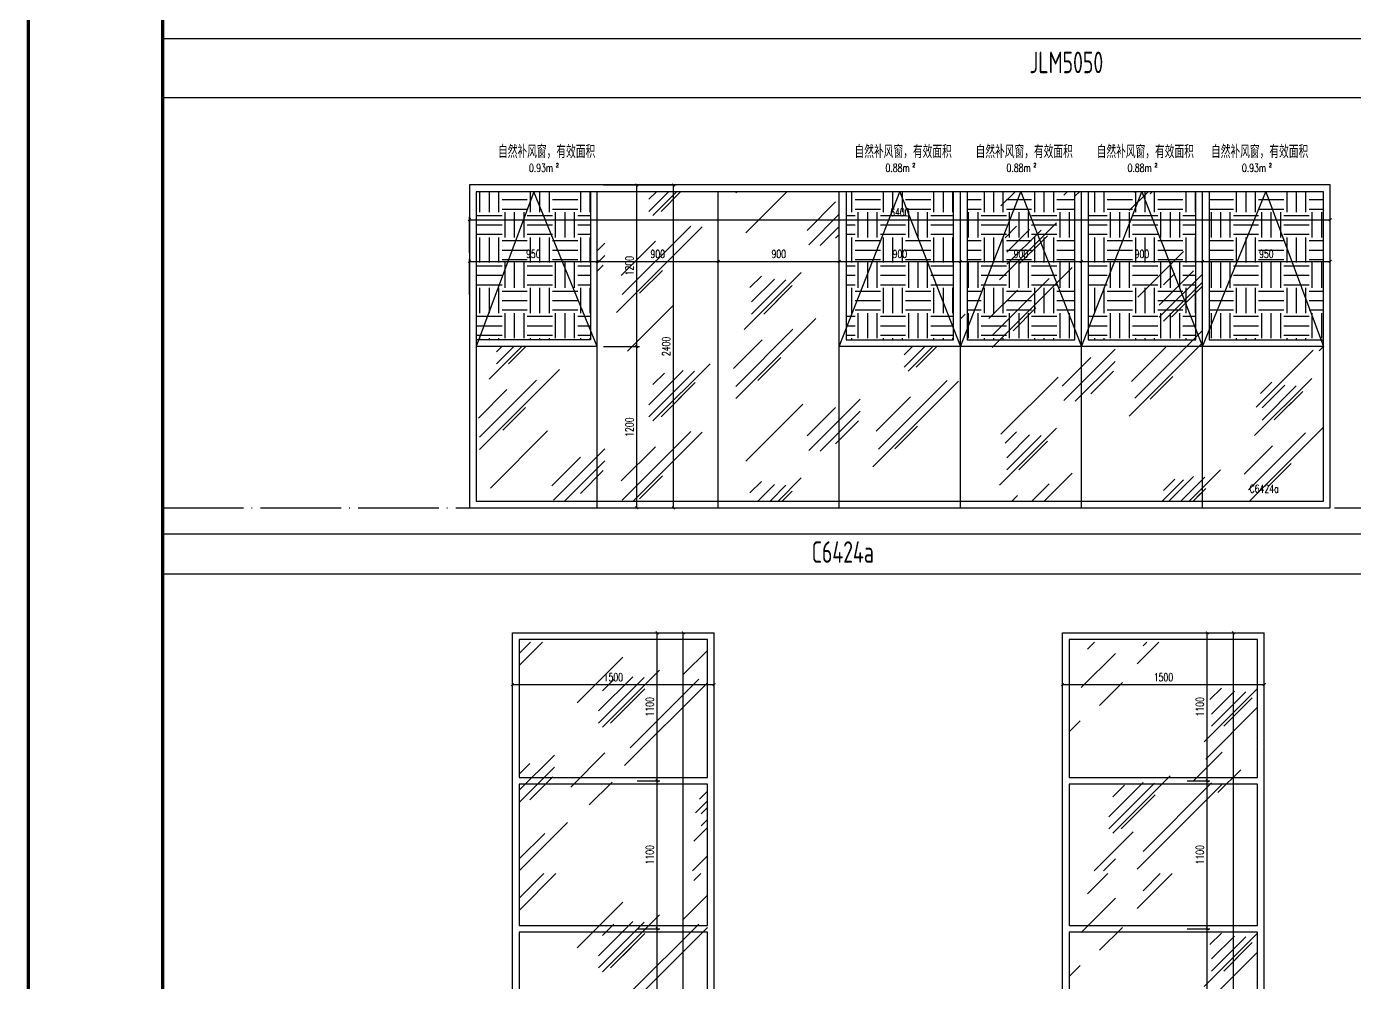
# Model space of a CAD drawing. Extents: x -4210259 to 293730, y -7499 to 868879.
# Drawn here: x -2053472 to -2043600, y 428313 to 435419 of the extents above; entities that cross this region are included whole.
import ezdxf
from ezdxf.enums import TextEntityAlignment as Align

# ---------------------------------------------------------------- set-up
doc = ezdxf.new("R2010")
doc.units = 0
doc.header["$LTSCALE"] = 1000
doc.header["$MEASUREMENT"] = 0
doc.linetypes.add('DOTE', pattern=[2.42, 2, -0.2, 0.02, -0.2])
doc.layers.get('Defpoints').update_dxf_attribs({"color": 210})
for name, color, linetype in [('0-cxFrame', 155, 'Continuous'), ('A-AXIS-DOTE', 14, 'DOTE'), ('A-CURTAIN', 134, 'Continuous'), ('A-HATCH-2', 251, 'Continuous'), ('A-LIN-V', 9, 'Continuous'), ('A-TEXT', 61, 'Continuous'), ('A-WINDOW', 140, 'Continuous'), ('A-门窗表显示尺寸', 160, 'Continuous'), ('SPACE', 7, 'Continuous'), ('SPACE_HATCH', 8, 'Continuous')]:
    doc.layers.add(name, color=color, linetype=linetype)
doc.layers.add('0-cxText', color=131, linetype='Continuous', lineweight=25)
doc.layers.add('A-WALL-HATCH', color=8, linetype='Continuous', lineweight=13)
doc.styles.add('_TCH_DIM_T3', font='SIMPLEX', dxfattribs={"width": 0.705882, "bigfont": 'GBCBIG'})
doc.styles.add('_TCH_SPACE', font='SIMPLEX', dxfattribs={"height": 5, "bigfont": 'GBCBIG'})
doc.styles.add('A-DIM_T3', font='SIMPLEX', dxfattribs={"width": 0.705882, "bigfont": 'GBCBIG'})
doc.styles.add('A-STANDARD', font='SIMPLEX', dxfattribs={"bigfont": 'GBCBIG'})
doc.styles.add('cx_tuming', font='')
doc.styles.add('cx_tuqian1', font='')
doc.styles.add('EXPO2012', font='@TSSDENG', dxfattribs={"width": 0.7, "bigfont": '@TSSDCHN'})
doc.styles.add('黑体', font='', dxfattribs={"height": 12})
doc.styles.get('cx_tuming').set_extended_font_data('SimHei')
doc.styles.get('cx_tuqian1').set_extended_font_data('SimSun')
doc.styles.get('黑体').set_extended_font_data('SimHei')
doc.dimstyles.new('_TCH_ARCH&&20', dxfattribs={"dimtxt": 59.5, "dimasz": 20, "dimexe": 20, "dimexo": 20, "dimgap": 25.25, "dimtad": 1, "dimdec": 0, "dimzin": 0, "dimdsep": 46, "dimtxsty": '_TCH_DIM_T3', "dimblk": 'ARCHTICK', "dimcen": 0.09, "dimclrt": 7, "dimazin": 2, "dimtfac": 1, "dimtdec": 0, "dimtix": 1, "dimtmove": 2, "dimatfit": 3, "dimfxl": 0, "dimtolj": 1, "dimtzin": 0, "dimarcsym": 0})
doc.dimstyles.new('A-DIM&&20', dxfattribs={"dimtxt": 59.5, "dimasz": 20, "dimexe": 20, "dimexo": 20, "dimgap": 25.25, "dimtad": 1, "dimdec": 0, "dimzin": 0, "dimdsep": 46, "dimtxsty": 'A-DIM_T3', "dimblk": 'ARCHTICK', "dimcen": 0.09, "dimclrt": 7, "dimazin": 2, "dimtfac": 1, "dimtdec": 0, "dimtix": 1, "dimtmove": 2, "dimatfit": 3, "dimfxl": 0, "dimtolj": 1, "dimtzin": 0, "dimarcsym": 0})
pattern_1 = [(0, (0, 0), (187.5, 187.5), [187.5, -187.5]), (0, (0, 70.31), (187.5, 187.5), [187.5, -187.5]), (0, (0, 140.62), (187.5, 187.5), [187.5, -187.5]), (90, (23.44, 164.06), (-187.5, 187.5), [187.5, -187.5]), (90, (93.75, 164.06), (-187.5, 187.5), [187.5, -187.5]), (90, (164.06, 164.06), (-187.5, 187.5), [187.5, -187.5])]

# ---------------------------------------------------------------- blocks, each defined once
blk = doc.blocks.new('TK22.A1 L(Dragon)')
at = {"layer": '0-cxFrame', "color": 7, "const_width": 0.5}
blk.add_lwpolyline([(0, 0), (-841, 0), (-841, 594), (0, 594)], close=True, dxfattribs=at)
at = {"layer": '0-cxFrame', "const_width": 0.5}
blk.add_lwpolyline([(-80, 10), (-821, 10), (-821, 584), (-80, 584)], close=True, dxfattribs=at)
at = {"style": '黑体', "flags": 4}
blk.add_attdef('图幅', text='', height=3.3, dxfattribs=at).set_placement((-40, 3), align=Align.RIGHT)
at = {"layer": '0-cxText', "flags": 4}
for tag, height, style, p in [('建设单位', 3.5, 'cx_tuming', (-45, 240)), ('项目名称', 3.5, 'cx_tuming', (-45, 210)), ('子项名称', 3.5, 'cx_tuming', (-45, 180)), ('工程编号', 3.3, 'cx_tuqian1', (-35, 165)), ('图名1', 3.5, 'cx_tuming', (-45, 87)), ('图名2', 3.5, 'cx_tuming', (-45, 79)), ('图名3', 3.5, 'cx_tuming', (-45, 71)), ('出图日期', 3.3, 'cx_tuqian1', (-39, 60)), ('专业', 3.3, 'cx_tuqian1', (-55, 52)), ('图号', 3.3, 'cx_tuqian1', (-55, 44)), ('版次', 3.3, 'cx_tuqian1', (-20, 44))]:
    blk.add_attdef(tag, text='', height=height, dxfattribs=dict(at, style=style)).set_placement(p, align=Align.MIDDLE)
at = {"layer": 'Defpoints', "color": 6, "flags": 4}
for tag, height, style, p in [('tufu', 3.3, '黑体', (-12, 12)), ('dwfname', 4, 'cx_tuqian1', (-80, 3))]:
    blk.add_attdef(tag, text='', height=height, dxfattribs=dict(at, style=style)).set_placement(p, align=Align.RIGHT)
blk = doc.blocks.new('_ArchTick')
at = {"color": 0, "linetype": 'ByBlock', "const_width": 0.4}
blk.add_lwpolyline([(-0.5, -0.5), (0.5, 0.5)], dxfattribs=at)
blk = doc.blocks.new('*D1228')
at = {"layer": 'A-门窗表显示尺寸', "color": 0, "lineweight": -2}
for p, q in [((-1802664.3, 520137.5), (-1802494.3, 520137.5)), ((-1802514.3, 519937.5), (-1802514.3, 520137.5)), ((-1802664.3, 519937.5), (-1802494.3, 519937.5))]:
    blk.add_line(p, q, dxfattribs=at)
at = {"layer": 'Defpoints', "color": 0}
for p in [(-1802684.3, 520137.5), (-1802514.3, 520137.5), (-1802684.3, 519937.5)]:
    blk.add_point(p, dxfattribs=at)
at = {"layer": 'A-门窗表显示尺寸', "color": 0, "lineweight": -2, "xscale": 20, "yscale": 20, "zscale": 20}
for p, rotation in [((-1802514.3, 520137.5), 90), ((-1802514.3, 519937.5), 270)]:
    blk.add_blockref('_ArchTick', p, dxfattribs=dict(at, rotation=rotation))
at = {"layer": 'A-门窗表显示尺寸', "color": 7, "insert": (-1802569.3, 520037.5), "char_height": 59.5, "attachment_point": 5, "rotation": 90, "style": '_TCH_DIM_T3'}
blk.add_mtext('\\A1;200', dxfattribs=at)
blk = doc.blocks.new('*D1229')
at = {"layer": 'A-门窗表显示尺寸', "color": 0, "lineweight": -2}
for p, q in [((-1802664.3, 521237.5), (-1802494.3, 521237.5)), ((-1802514.3, 520137.5), (-1802514.3, 521237.5)), ((-1802664.3, 520137.5), (-1802494.3, 520137.5))]:
    blk.add_line(p, q, dxfattribs=at)
at = {"layer": 'Defpoints', "color": 0}
for p in [(-1802684.3, 521237.5), (-1802514.3, 521237.5), (-1802684.3, 520137.5)]:
    blk.add_point(p, dxfattribs=at)
at = {"layer": 'A-门窗表显示尺寸', "color": 0, "lineweight": -2, "xscale": 20, "yscale": 20, "zscale": 20}
for p, rotation in [((-1802514.3, 521237.5), 90), ((-1802514.3, 520137.5), 270)]:
    blk.add_blockref('_ArchTick', p, dxfattribs=dict(at, rotation=rotation))
at = {"layer": 'A-门窗表显示尺寸', "color": 7, "insert": (-1802569.3, 520687.5), "char_height": 59.5, "attachment_point": 5, "rotation": 90, "style": '_TCH_DIM_T3'}
blk.add_mtext('\\A1;1100', dxfattribs=at)
blk = doc.blocks.new('*D1230')
at = {"layer": 'A-门窗表显示尺寸', "color": 0, "lineweight": -2}
for p, q in [((-1802664.3, 522337.5), (-1802494.3, 522337.5)), ((-1802514.3, 521237.5), (-1802514.3, 522337.5)), ((-1802664.3, 521237.5), (-1802494.3, 521237.5))]:
    blk.add_line(p, q, dxfattribs=at)
at = {"layer": 'Defpoints', "color": 0}
for p in [(-1802684.3, 522337.5), (-1802514.3, 522337.5), (-1802684.3, 521237.5)]:
    blk.add_point(p, dxfattribs=at)
at = {"layer": 'A-门窗表显示尺寸', "color": 0, "lineweight": -2, "xscale": 20, "yscale": 20, "zscale": 20}
for p, rotation in [((-1802514.3, 522337.5), 90), ((-1802514.3, 521237.5), 270)]:
    blk.add_blockref('_ArchTick', p, dxfattribs=dict(at, rotation=rotation))
at = {"layer": 'A-门窗表显示尺寸', "color": 7, "insert": (-1802569.3, 521787.5), "char_height": 59.5, "attachment_point": 5, "rotation": 90, "style": '_TCH_DIM_T3'}
blk.add_mtext('\\A1;1100', dxfattribs=at)
blk = doc.blocks.new('*D1231')
at = {"layer": 'A-门窗表显示尺寸', "color": 0, "lineweight": -2}
for p, q in [((-1802664.3, 523437.5), (-1802494.3, 523437.5)), ((-1802514.3, 522337.5), (-1802514.3, 523437.5)), ((-1802664.3, 522337.5), (-1802494.3, 522337.5))]:
    blk.add_line(p, q, dxfattribs=at)
at = {"layer": 'Defpoints', "color": 0}
for p in [(-1802684.3, 523437.5), (-1802514.3, 523437.5), (-1802684.3, 522337.5)]:
    blk.add_point(p, dxfattribs=at)
at = {"layer": 'A-门窗表显示尺寸', "color": 0, "lineweight": -2, "xscale": 20, "yscale": 20, "zscale": 20}
for p, rotation in [((-1802514.3, 523437.5), 90), ((-1802514.3, 522337.5), 270)]:
    blk.add_blockref('_ArchTick', p, dxfattribs=dict(at, rotation=rotation))
at = {"layer": 'A-门窗表显示尺寸', "color": 7, "insert": (-1802569.3, 522887.5), "char_height": 59.5, "attachment_point": 5, "rotation": 90, "style": '_TCH_DIM_T3'}
blk.add_mtext('\\A1;1100', dxfattribs=at)
blk = doc.blocks.new('*D1232')
at = {"layer": 'A-门窗表显示尺寸', "color": 0, "lineweight": -2}
for p, q in [((-1802664.3, 524537.5), (-1802494.3, 524537.5)), ((-1802514.3, 523437.5), (-1802514.3, 524537.5)), ((-1802664.3, 523437.5), (-1802494.3, 523437.5))]:
    blk.add_line(p, q, dxfattribs=at)
at = {"layer": 'Defpoints', "color": 0}
for p in [(-1802684.3, 524537.5), (-1802514.3, 524537.5), (-1802684.3, 523437.5)]:
    blk.add_point(p, dxfattribs=at)
at = {"layer": 'A-门窗表显示尺寸', "color": 0, "lineweight": -2, "xscale": 20, "yscale": 20, "zscale": 20}
for p, rotation in [((-1802514.3, 524537.5), 90), ((-1802514.3, 523437.5), 270)]:
    blk.add_blockref('_ArchTick', p, dxfattribs=dict(at, rotation=rotation))
at = {"layer": 'A-门窗表显示尺寸', "color": 7, "insert": (-1802569.3, 523987.5), "char_height": 59.5, "attachment_point": 5, "rotation": 90, "style": '_TCH_DIM_T3'}
blk.add_mtext('\\A1;1100', dxfattribs=at)
blk = doc.blocks.new('*D1233')
at = {"layer": 'A-门窗表显示尺寸', "color": 0, "lineweight": -2}
for p, q in [((-1802664.3, 525637.5), (-1802494.3, 525637.5)), ((-1802514.3, 524537.5), (-1802514.3, 525637.5)), ((-1802664.3, 524537.5), (-1802494.3, 524537.5))]:
    blk.add_line(p, q, dxfattribs=at)
at = {"layer": 'Defpoints', "color": 0}
for p in [(-1802684.3, 525637.5), (-1802514.3, 525637.5), (-1802684.3, 524537.5)]:
    blk.add_point(p, dxfattribs=at)
at = {"layer": 'A-门窗表显示尺寸', "color": 0, "lineweight": -2, "xscale": 20, "yscale": 20, "zscale": 20}
for p, rotation in [((-1802514.3, 525637.5), 90), ((-1802514.3, 524537.5), 270)]:
    blk.add_blockref('_ArchTick', p, dxfattribs=dict(at, rotation=rotation))
at = {"layer": 'A-门窗表显示尺寸', "color": 7, "insert": (-1802569.3, 525087.5), "char_height": 59.5, "attachment_point": 5, "rotation": 90, "style": '_TCH_DIM_T3'}
blk.add_mtext('\\A1;1100', dxfattribs=at)
blk = doc.blocks.new('*D1234')
at = {"layer": 'A-门窗表显示尺寸', "color": 0, "lineweight": -2}
for p, q in [((-1802644.3, 525637.5), (-1802300, 525637.5)), ((-1802320, 517237.5), (-1802320, 525637.5)), ((-1802644.3, 517237.5), (-1802300, 517237.5))]:
    blk.add_line(p, q, dxfattribs=at)
at = {"layer": 'Defpoints', "color": 0}
for p in [(-1802664.3, 525637.5), (-1802320, 525637.5), (-1802664.3, 517237.5)]:
    blk.add_point(p, dxfattribs=at)
at = {"layer": 'A-门窗表显示尺寸', "color": 0, "lineweight": -2, "xscale": 20, "yscale": 20, "zscale": 20}
for p, rotation in [((-1802320, 525637.5), 90), ((-1802320, 517237.5), 270)]:
    blk.add_blockref('_ArchTick', p, dxfattribs=dict(at, rotation=rotation))
at = {"layer": 'A-门窗表显示尺寸', "color": 7, "insert": (-1802375, 521437.5), "char_height": 59.5, "attachment_point": 5, "rotation": 90, "style": '_TCH_DIM_T3'}
blk.add_mtext('\\A1;8400', dxfattribs=at)
blk = doc.blocks.new('*D1235')
at = {"layer": 'A-门窗表显示尺寸', "color": 0, "lineweight": -2}
for p, q in [((-1803590.4, 525102.5), (-1803590.4, 525272)), ((-1803590.4, 525252), (-1802090.4, 525252)), ((-1802090.4, 525102.5), (-1802090.4, 525272))]:
    blk.add_line(p, q, dxfattribs=at)
at = {"layer": 'Defpoints', "color": 0}
for p in [(-1802090.4, 525252), (-1803590.4, 525082.5), (-1802090.4, 525082.5)]:
    blk.add_point(p, dxfattribs=at)
at = {"layer": 'A-门窗表显示尺寸', "color": 0, "lineweight": -2, "xscale": 20, "yscale": 20, "zscale": 20, "rotation": 180}
blk.add_blockref('_ArchTick', (-1803590.4, 525252), dxfattribs=at)
at = {"layer": 'A-门窗表显示尺寸', "color": 0, "lineweight": -2, "xscale": 20, "yscale": 20, "zscale": 20}
blk.add_blockref('_ArchTick', (-1802090.4, 525252), dxfattribs=at)
at = {"layer": 'A-门窗表显示尺寸', "color": 7, "insert": (-1802840.4, 525307), "char_height": 59.5, "attachment_point": 5, "style": 'A-DIM_T3'}
blk.add_mtext('\\A1;1500', dxfattribs=at)
blk = doc.blocks.new('*D1509')
at = {"layer": 'A-门窗表显示尺寸', "color": 0, "lineweight": -2}
for p, q in [((-1687760.4, 518822.3), (-1687760.4, 519089.7)), ((-1687760.4, 519069.7), (-1686810.4, 519069.7)), ((-1686810.4, 518822.3), (-1686810.4, 519089.7))]:
    blk.add_line(p, q, dxfattribs=at)
at = {"layer": 'Defpoints', "color": 0}
for p in [(-1686810.4, 519069.7), (-1687760.4, 518802.3), (-1686810.4, 518802.3)]:
    blk.add_point(p, dxfattribs=at)
at = {"layer": 'A-门窗表显示尺寸', "color": 0, "lineweight": -2, "xscale": 20, "yscale": 20, "zscale": 20, "rotation": 180}
blk.add_blockref('_ArchTick', (-1687760.4, 519069.7), dxfattribs=at)
at = {"layer": 'A-门窗表显示尺寸', "color": 0, "lineweight": -2, "xscale": 20, "yscale": 20, "zscale": 20}
blk.add_blockref('_ArchTick', (-1686810.4, 519069.7), dxfattribs=at)
at = {"layer": 'A-门窗表显示尺寸', "color": 7, "insert": (-1687285.4, 519124.7), "char_height": 59.5, "attachment_point": 5, "style": 'A-DIM_T3'}
blk.add_mtext('\\A1;950', dxfattribs=at)
blk = doc.blocks.new('*D1510')
at = {"layer": 'A-门窗表显示尺寸', "color": 0, "lineweight": -2}
for p, q in [((-1686810.4, 518822.3), (-1686810.4, 519089.7)), ((-1686810.4, 519069.7), (-1685910.4, 519069.7)), ((-1685910.4, 518822.3), (-1685910.4, 519089.7))]:
    blk.add_line(p, q, dxfattribs=at)
at = {"layer": 'Defpoints', "color": 0}
for p in [(-1685910.4, 519069.7), (-1686810.4, 518802.3), (-1685910.4, 518802.3)]:
    blk.add_point(p, dxfattribs=at)
at = {"layer": 'A-门窗表显示尺寸', "color": 0, "lineweight": -2, "xscale": 20, "yscale": 20, "zscale": 20, "rotation": 180}
blk.add_blockref('_ArchTick', (-1686810.4, 519069.7), dxfattribs=at)
at = {"layer": 'A-门窗表显示尺寸', "color": 0, "lineweight": -2, "xscale": 20, "yscale": 20, "zscale": 20}
blk.add_blockref('_ArchTick', (-1685910.4, 519069.7), dxfattribs=at)
at = {"layer": 'A-门窗表显示尺寸', "color": 7, "insert": (-1686360.4, 519124.7), "char_height": 59.5, "attachment_point": 5, "style": 'A-DIM_T3'}
blk.add_mtext('\\A1;900', dxfattribs=at)
blk = doc.blocks.new('*D1511')
at = {"layer": 'A-门窗表显示尺寸', "color": 0, "lineweight": -2}
for p, q in [((-1685910.4, 518822.3), (-1685910.4, 519089.7)), ((-1685910.4, 519069.7), (-1685010.4, 519069.7)), ((-1685010.4, 518822.3), (-1685010.4, 519089.7))]:
    blk.add_line(p, q, dxfattribs=at)
at = {"layer": 'Defpoints', "color": 0}
for p in [(-1685010.4, 519069.7), (-1685910.4, 518802.3), (-1685010.4, 518802.3)]:
    blk.add_point(p, dxfattribs=at)
at = {"layer": 'A-门窗表显示尺寸', "color": 0, "lineweight": -2, "xscale": 20, "yscale": 20, "zscale": 20, "rotation": 180}
blk.add_blockref('_ArchTick', (-1685910.4, 519069.7), dxfattribs=at)
at = {"layer": 'A-门窗表显示尺寸', "color": 0, "lineweight": -2, "xscale": 20, "yscale": 20, "zscale": 20}
blk.add_blockref('_ArchTick', (-1685010.4, 519069.7), dxfattribs=at)
at = {"layer": 'A-门窗表显示尺寸', "color": 7, "insert": (-1685460.4, 519124.7), "char_height": 59.5, "attachment_point": 5, "style": 'A-DIM_T3'}
blk.add_mtext('\\A1;900', dxfattribs=at)
blk = doc.blocks.new('*D1512')
at = {"layer": 'A-门窗表显示尺寸', "color": 0, "lineweight": -2}
for p, q in [((-1685010.4, 518822.3), (-1685010.4, 519089.7)), ((-1685010.4, 519069.7), (-1684110.4, 519069.7)), ((-1684110.4, 518822.3), (-1684110.4, 519089.7))]:
    blk.add_line(p, q, dxfattribs=at)
at = {"layer": 'Defpoints', "color": 0}
for p in [(-1684110.4, 519069.7), (-1685010.4, 518802.3), (-1684110.4, 518802.3)]:
    blk.add_point(p, dxfattribs=at)
at = {"layer": 'A-门窗表显示尺寸', "color": 0, "lineweight": -2, "xscale": 20, "yscale": 20, "zscale": 20, "rotation": 180}
blk.add_blockref('_ArchTick', (-1685010.4, 519069.7), dxfattribs=at)
at = {"layer": 'A-门窗表显示尺寸', "color": 0, "lineweight": -2, "xscale": 20, "yscale": 20, "zscale": 20}
blk.add_blockref('_ArchTick', (-1684110.4, 519069.7), dxfattribs=at)
at = {"layer": 'A-门窗表显示尺寸', "color": 7, "insert": (-1684560.4, 519124.7), "char_height": 59.5, "attachment_point": 5, "style": 'A-DIM_T3'}
blk.add_mtext('\\A1;900', dxfattribs=at)
blk = doc.blocks.new('*D1513')
at = {"layer": 'A-门窗表显示尺寸', "color": 0, "lineweight": -2}
for p, q in [((-1684110.4, 518822.3), (-1684110.4, 519089.7)), ((-1684110.4, 519069.7), (-1683210.4, 519069.7)), ((-1683210.4, 518822.3), (-1683210.4, 519089.7))]:
    blk.add_line(p, q, dxfattribs=at)
at = {"layer": 'Defpoints', "color": 0}
for p in [(-1683210.4, 519069.7), (-1684110.4, 518802.3), (-1683210.4, 518802.3)]:
    blk.add_point(p, dxfattribs=at)
at = {"layer": 'A-门窗表显示尺寸', "color": 0, "lineweight": -2, "xscale": 20, "yscale": 20, "zscale": 20, "rotation": 180}
blk.add_blockref('_ArchTick', (-1684110.4, 519069.7), dxfattribs=at)
at = {"layer": 'A-门窗表显示尺寸', "color": 0, "lineweight": -2, "xscale": 20, "yscale": 20, "zscale": 20}
blk.add_blockref('_ArchTick', (-1683210.4, 519069.7), dxfattribs=at)
at = {"layer": 'A-门窗表显示尺寸', "color": 7, "insert": (-1683660.4, 519124.7), "char_height": 59.5, "attachment_point": 5, "style": 'A-DIM_T3'}
blk.add_mtext('\\A1;900', dxfattribs=at)
blk = doc.blocks.new('*D1514')
at = {"layer": 'A-门窗表显示尺寸', "color": 0, "lineweight": -2}
for p, q in [((-1683210.4, 518822.3), (-1683210.4, 519089.7)), ((-1683210.4, 519069.7), (-1682310.4, 519069.7)), ((-1682310.4, 518822.3), (-1682310.4, 519089.7))]:
    blk.add_line(p, q, dxfattribs=at)
at = {"layer": 'Defpoints', "color": 0}
for p in [(-1682310.4, 519069.7), (-1683210.4, 518802.3), (-1682310.4, 518802.3)]:
    blk.add_point(p, dxfattribs=at)
at = {"layer": 'A-门窗表显示尺寸', "color": 0, "lineweight": -2, "xscale": 20, "yscale": 20, "zscale": 20, "rotation": 180}
blk.add_blockref('_ArchTick', (-1683210.4, 519069.7), dxfattribs=at)
at = {"layer": 'A-门窗表显示尺寸', "color": 0, "lineweight": -2, "xscale": 20, "yscale": 20, "zscale": 20}
blk.add_blockref('_ArchTick', (-1682310.4, 519069.7), dxfattribs=at)
at = {"layer": 'A-门窗表显示尺寸', "color": 7, "insert": (-1682760.4, 519124.7), "char_height": 59.5, "attachment_point": 5, "style": 'A-DIM_T3'}
blk.add_mtext('\\A1;900', dxfattribs=at)
blk = doc.blocks.new('*D1515')
at = {"layer": 'A-门窗表显示尺寸', "color": 0, "lineweight": -2}
for p, q in [((-1682310.4, 518822.3), (-1682310.4, 519089.7)), ((-1682310.4, 519069.7), (-1681360.4, 519069.7)), ((-1681360.4, 518822.3), (-1681360.4, 519089.7))]:
    blk.add_line(p, q, dxfattribs=at)
at = {"layer": 'Defpoints', "color": 0}
for p in [(-1681360.4, 519069.7), (-1682310.4, 518802.3), (-1681360.4, 518802.3)]:
    blk.add_point(p, dxfattribs=at)
at = {"layer": 'A-门窗表显示尺寸', "color": 0, "lineweight": -2, "xscale": 20, "yscale": 20, "zscale": 20, "rotation": 180}
blk.add_blockref('_ArchTick', (-1682310.4, 519069.7), dxfattribs=at)
at = {"layer": 'A-门窗表显示尺寸', "color": 0, "lineweight": -2, "xscale": 20, "yscale": 20, "zscale": 20}
blk.add_blockref('_ArchTick', (-1681360.4, 519069.7), dxfattribs=at)
at = {"layer": 'A-门窗表显示尺寸', "color": 7, "insert": (-1681835.4, 519124.7), "char_height": 59.5, "attachment_point": 5, "style": 'A-DIM_T3'}
blk.add_mtext('\\A1;950', dxfattribs=at)
blk = doc.blocks.new('*D1516')
at = {"layer": 'A-门窗表显示尺寸', "color": 0, "lineweight": -2}
for p, q in [((-1686490.4, 519637.5), (-1686222.9, 519637.5)), ((-1686242.9, 517237.5), (-1686242.9, 519637.5)), ((-1686490.4, 517237.5), (-1686222.9, 517237.5))]:
    blk.add_line(p, q, dxfattribs=at)
at = {"layer": 'Defpoints', "color": 0}
for p in [(-1686510.4, 519637.5), (-1686242.9, 519637.5), (-1686510.4, 517237.5)]:
    blk.add_point(p, dxfattribs=at)
at = {"layer": 'A-门窗表显示尺寸', "color": 0, "lineweight": -2, "xscale": 20, "yscale": 20, "zscale": 20}
for p, rotation in [((-1686242.9, 519637.5), 90), ((-1686242.9, 517237.5), 270)]:
    blk.add_blockref('_ArchTick', p, dxfattribs=dict(at, rotation=rotation))
at = {"layer": 'A-门窗表显示尺寸', "color": 7, "insert": (-1686297.9, 518437.5), "char_height": 59.5, "attachment_point": 5, "rotation": 90, "style": 'A-DIM_T3'}
blk.add_mtext('\\A1;2400', dxfattribs=at)
blk = doc.blocks.new('*D1517')
at = {"layer": 'A-门窗表显示尺寸', "color": 0, "lineweight": -2}
for p, q in [((-1687760.4, 519132.3), (-1687760.4, 519399.7)), ((-1681360.4, 519132.3), (-1681360.4, 519399.7)), ((-1687760.4, 519379.7), (-1681360.4, 519379.7))]:
    blk.add_line(p, q, dxfattribs=at)
at = {"layer": 'Defpoints', "color": 0}
for p in [(-1681360.4, 519379.7), (-1687760.4, 519112.3), (-1681360.4, 519112.3)]:
    blk.add_point(p, dxfattribs=at)
at = {"layer": 'A-门窗表显示尺寸', "color": 0, "lineweight": -2, "xscale": 20, "yscale": 20, "zscale": 20, "rotation": 180}
blk.add_blockref('_ArchTick', (-1687760.4, 519379.7), dxfattribs=at)
at = {"layer": 'A-门窗表显示尺寸', "color": 0, "lineweight": -2, "xscale": 20, "yscale": 20, "zscale": 20}
blk.add_blockref('_ArchTick', (-1681360.4, 519379.7), dxfattribs=at)
at = {"layer": 'A-门窗表显示尺寸', "color": 7, "insert": (-1684560.4, 519434.7), "char_height": 59.5, "attachment_point": 5, "style": 'A-DIM_T3'}
blk.add_mtext('\\A1;6400', dxfattribs=at)
blk = doc.blocks.new('*D1518')
at = {"layer": 'A-门窗表显示尺寸', "color": 0, "lineweight": -2}
for p, q in [((-1686763.3, 518437.5), (-1686495.9, 518437.5)), ((-1686515.9, 517237.5), (-1686515.9, 518437.5)), ((-1686763.3, 517237.5), (-1686495.9, 517237.5))]:
    blk.add_line(p, q, dxfattribs=at)
at = {"layer": 'Defpoints', "color": 0}
for p in [(-1686783.3, 518437.5), (-1686515.9, 518437.5), (-1686783.3, 517237.5)]:
    blk.add_point(p, dxfattribs=at)
at = {"layer": 'A-门窗表显示尺寸', "color": 0, "lineweight": -2, "xscale": 20, "yscale": 20, "zscale": 20}
for p, rotation in [((-1686515.9, 518437.5), 90), ((-1686515.9, 517237.5), 270)]:
    blk.add_blockref('_ArchTick', p, dxfattribs=dict(at, rotation=rotation))
at = {"layer": 'A-门窗表显示尺寸', "color": 7, "insert": (-1686570.9, 517837.5), "char_height": 59.5, "attachment_point": 5, "rotation": 90, "style": 'A-DIM_T3'}
blk.add_mtext('\\A1;1200', dxfattribs=at)
blk = doc.blocks.new('*D1519')
at = {"layer": 'A-门窗表显示尺寸', "color": 0, "lineweight": -2}
for p, q in [((-1686763.3, 519637.5), (-1686495.9, 519637.5)), ((-1686515.9, 518437.5), (-1686515.9, 519637.5)), ((-1686763.3, 518437.5), (-1686495.9, 518437.5))]:
    blk.add_line(p, q, dxfattribs=at)
at = {"layer": 'Defpoints', "color": 0}
for p in [(-1686783.3, 519637.5), (-1686515.9, 519637.5), (-1686783.3, 518437.5)]:
    blk.add_point(p, dxfattribs=at)
at = {"layer": 'A-门窗表显示尺寸', "color": 0, "lineweight": -2, "xscale": 20, "yscale": 20, "zscale": 20}
for p, rotation in [((-1686515.9, 519637.5), 90), ((-1686515.9, 518437.5), 270)]:
    blk.add_blockref('_ArchTick', p, dxfattribs=dict(at, rotation=rotation))
at = {"layer": 'A-门窗表显示尺寸', "color": 7, "insert": (-1686570.9, 519037.5), "char_height": 59.5, "attachment_point": 5, "rotation": 90, "style": 'A-DIM_T3'}
blk.add_mtext('\\A1;1200', dxfattribs=at)
blk = doc.blocks.new('C1454')
at = {"layer": 'A-HATCH-2'}
h = blk.add_hatch(dxfattribs=at)
h.set_pattern_fill('ANSI38', color=256, scale=50)
h.set_pattern_definition([(45, (0, 0), (-56.1266008, 56.1266008), []), (135, (0, 0), (-168.3798023, 56.1266008), [198.4375, -119.0625])])
h.paths.add_polyline_path([(-1803590.4, 520137.5), (-1802090.4, 520137.5), (-1802090.4, 519937.5), (-1803590.4, 519937.5)])
at = {"layer": 'A-WALL-HATCH'}
h = blk.add_hatch(dxfattribs=at)
h.set_pattern_fill('玻璃2', color=256, scale=100)
h.set_pattern_definition([(45, (2950370, 40), (0, 1527.35065), [600, -360, 600, -360, 240, -523.28157]), (45, (2950340, 70), (0, 1527.35065), [480, -600, 360, -360, 420, -463.28157]), (45, (2950340, 160), (0, 1527.35065), [360, -720, 240, -360, 540, -463.28157]), (45, (2950430, 70), (0, 1527.35065), [360, -720, 300, -1303.2815]), (45, (2950520, 160), (0, 1527.35065), [180, -900, 120, -1483.2815]), (45, (2950370, 310), (0, 1527.35065), [120, -900, 120, -480, 300, -763.28157]), (45, (2950910, 220), (0, 1527.35065), [600, -900, 720, -475.28157]), (45, (2950910, 130), (0, 1527.35065), [840, -600, 900, -355.28157]), (45, (2951060, 250), (0, -1697.05627), [600, -840, 480, -763.28157]), (45, (2950970, 430), (0, 1527.35065), [300, -1200, 360, -823.28157]), (45, (2951150, 340), (0, 1527.35065), [240, -1200, 240, -1003.2815])])
h.paths.add_polyline_path([(-1803540.4, 523867.5), (-1802140.4, 523867.5), (-1802140.4, 525567.5), (-1803540.4, 525567.5)])
h = blk.add_hatch(dxfattribs=at)
h.set_pattern_fill('玻璃2', color=256, scale=100)
h.set_pattern_definition([(45, (2950370, -1780), (0, 1527.35065), [600, -360, 600, -360, 240, -523.28157]), (45, (2950340, -1750), (0, 1527.35065), [480, -600, 360, -360, 420, -463.28157]), (45, (2950340, -1660), (0, 1527.35065), [360, -720, 240, -360, 540, -463.28157]), (45, (2950430, -1750), (0, 1527.35065), [360, -720, 300, -1303.2815]), (45, (2950520, -1660), (0, 1527.35065), [180, -900, 120, -1483.2815]), (45, (2950370, -1510), (0, 1527.35065), [120, -900, 120, -480, 300, -763.28157]), (45, (2950910, -1600), (0, 1527.35065), [600, -900, 720, -475.28157]), (45, (2950910, -1690), (0, 1527.35065), [840, -600, 900, -355.28157]), (45, (2951060, -1570), (0, -1697.05627), [600, -840, 480, -763.28157]), (45, (2950970, -1390), (0, 1527.35065), [300, -1200, 360, -823.28157]), (45, (2951150, -1480), (0, 1527.35065), [240, -1200, 240, -1003.2815])])
h.paths.add_polyline_path([(-1802140.4, 522332.5), (-1803540.4, 522332.5), (-1803540.4, 522047.5), (-1802140.4, 522047.5)])
h.paths.add_polyline_path([(-1803540.4, 522382.5), (-1802140.4, 522382.5), (-1802140.4, 523847.5), (-1803540.4, 523847.5)])
h = blk.add_hatch(dxfattribs=at)
h.set_pattern_fill('玻璃2', color=256, scale=100)
h.set_pattern_definition([(45, (2950370, -3595), (0, 1527.35065), [600, -360, 600, -360, 240, -523.28157]), (45, (2950340, -3565), (0, 1527.35065), [480, -600, 360, -360, 420, -463.28157]), (45, (2950340, -3475), (0, 1527.35065), [360, -720, 240, -360, 540, -463.28157]), (45, (2950430, -3565), (0, 1527.35065), [360, -720, 300, -1303.2815]), (45, (2950520, -3475), (0, 1527.35065), [180, -900, 120, -1483.2815]), (45, (2950370, -3325), (0, 1527.35065), [120, -900, 120, -480, 300, -763.28157]), (45, (2950910, -3415), (0, 1527.35065), [600, -900, 720, -475.28157]), (45, (2950910, -3505), (0, 1527.35065), [840, -600, 900, -355.28157]), (45, (2951060, -3385), (0, -1697.05627), [600, -840, 480, -763.28157]), (45, (2950970, -3205), (0, 1527.35065), [300, -1200, 360, -823.28157]), (45, (2951150, -3295), (0, 1527.35065), [240, -1200, 240, -1003.2815])])
h.paths.add_polyline_path([(-1803540.4, 520232.5), (-1802140.4, 520232.5), (-1802140.4, 522032.5), (-1803540.4, 522032.5)])
at = {"layer": 'A-LIN-V'}
for p, q in [((-1803590.4, 525637.5), (-1802090.4, 525637.5)), ((-1803590.4, 520137.5), (-1802190.4, 520137.5))]:
    blk.add_line(p, q, dxfattribs=at)
at = {"layer": 'A-WALL-HATCH'}
blk.add_line((-1802314.3, 519937.5), (-1802314.3, 520137.5), dxfattribs=at)
at = {"layer": 'A-WINDOW'}
for p, q in [((-1803590.4, 520117.5), (-1803590.4, 525637.5)), ((-1803590.4, 525637.5), (-1802090.4, 525637.5)), ((-1802090.4, 520117.5), (-1802090.4, 525637.5)), ((-1803590.4, 520137.5), (-1802090.4, 520137.5))]:
    blk.add_line(p, q, dxfattribs=at)
for points in [[(-1803540.4, 524562.5), (-1802140.4, 524562.5), (-1802140.4, 525587.5), (-1803540.4, 525587.5)], [(-1803540.4, 523462.5), (-1802140.4, 523462.5), (-1802140.4, 524512.5), (-1803540.4, 524512.5)], [(-1803540.4, 522362.5), (-1802140.4, 522362.5), (-1802140.4, 523412.5), (-1803540.4, 523412.5)], [(-1803540.4, 522312.5), (-1803540.4, 521262.5), (-1802140.4, 521262.5), (-1802140.4, 522312.5)], [(-1803540.4, 520187.5), (-1802140.4, 520187.5), (-1802140.4, 521212.5), (-1803540.4, 521212.5)], [(-1803590.4, 520137.5), (-1802090.4, 520137.5), (-1802090.4, 519937.5), (-1803590.4, 519937.5)]]:
    blk.add_lwpolyline(points, close=True, dxfattribs=at)
at = {"layer": 'A-门窗表显示尺寸'}
for p1, p2, distance, dimstyle, picture, middle in [((-1802684.3, 524537.5), (-1802684.3, 525637.5), -170, '_TCH_ARCH&&20', '*D1233', (-1802569.3, 525087.5)), ((-1802664.3, 517237.5), (-1802664.3, 525637.5), -344.3, '_TCH_ARCH&&20', '*D1234', (-1802375, 521437.5)), ((-1803590.4, 525082.5), (-1802090.4, 525082.5), 169.5, 'A-DIM&&20', '*D1235', (-1802840.4, 525307)), ((-1802684.3, 523437.5), (-1802684.3, 524537.5), -170, '_TCH_ARCH&&20', '*D1232', (-1802569.3, 523987.5)), ((-1802684.3, 522337.5), (-1802684.3, 523437.5), -170, '_TCH_ARCH&&20', '*D1231', (-1802569.3, 522887.5)), ((-1802684.3, 521237.5), (-1802684.3, 522337.5), -170, '_TCH_ARCH&&20', '*D1230', (-1802569.3, 521787.5)), ((-1802684.3, 520137.5), (-1802684.3, 521237.5), -170, '_TCH_ARCH&&20', '*D1229', (-1802569.3, 520687.5)), ((-1802684.3, 519937.5), (-1802684.3, 520137.5), -170, '_TCH_ARCH&&20', '*D1228', (-1802569.3, 520037.5))]:
    dim = blk.add_aligned_dim(p1=p1, p2=p2, distance=distance, dimstyle=dimstyle, dxfattribs=at)
    dim.commit()
    dim.dimension.update_dxf_attribs({"geometry": picture, "text_midpoint": middle})
blk = doc.blocks.new('34543654')
at = {"layer": 'A-WALL-HATCH'}
h = blk.add_hatch(dxfattribs=at)
h.set_pattern_fill('玻璃2', color=256, scale=100)
h.set_pattern_definition([(45, (64850, 60), (0, 1527.35065), [600, -360, 600, -360, 240, -523.28157]), (45, (64820, 90), (0, 1527.35065), [480, -600, 360, -360, 420, -463.28157]), (45, (64820, 180), (0, 1527.35065), [360, -720, 240, -360, 540, -463.28157]), (45, (64910, 90), (0, 1527.35065), [360, -720, 300, -1303.2815]), (45, (65000, 180), (0, 1527.35065), [180, -900, 120, -1483.2815]), (45, (64850, 330), (0, 1527.35065), [120, -900, 120, -480, 300, -763.28157]), (45, (65390, 240), (0, 1527.35065), [600, -900, 720, -475.2816]), (45, (65390, 150), (0, 1527.35065), [840, -600, 900, -355.2816]), (45, (65540, 270), (0, -1697.0563), [600, -840, 480, -763.2816]), (45, (65450, 450), (0, 1527.35065), [300, -1200, 360, -823.2816]), (45, (65630, 360), (0, 1527.35065), [240, -1200, 240, -1003.2815])])
h.paths.add_polyline_path([(-1687710.4, 517287.5), (-1681410.4, 517287.5), (-1681410.4, 518437.5), (-1682310.4, 518437.5), (-1682310.4, 519587.5), (-1684110.4, 519587.5), (-1684110.4, 518437.5), (-1685010.4, 518437.5), (-1685010.4, 519587.5), (-1686810.4, 519587.5), (-1686810.4, 518437.5), (-1687710.4, 518437.5)])
at = {"layer": 'SPACE_HATCH'}
h = blk.add_hatch(dxfattribs=at)
h.set_pattern_fill('土壤', color=1, scale=50, style=0)
h.set_pattern_definition(pattern_1)
h.paths.add_polyline_path([(-1687710.4, 518487.5), (-1686860.4, 518487.5), (-1686860.4, 519587.5), (-1687710.4, 519587.5)])
h = blk.add_hatch(dxfattribs=at)
h.set_pattern_fill('土壤', color=1, scale=50, style=0)
h.set_pattern_definition(pattern_1)
h.paths.add_polyline_path([(-1684160.4, 518487.5), (-1684960.4, 518487.5), (-1684960.4, 519587.5), (-1684160.4, 519587.5)])
h = blk.add_hatch(dxfattribs=at)
h.set_pattern_fill('土壤', color=1, scale=50, style=0)
h.set_pattern_definition(pattern_1)
h.paths.add_polyline_path([(-1683260.4, 518487.5), (-1684060.4, 518487.5), (-1684060.4, 519587.5), (-1683260.4, 519587.5)])
h = blk.add_hatch(dxfattribs=at)
h.set_pattern_fill('土壤', color=1, scale=50, style=0)
h.set_pattern_definition(pattern_1)
h.paths.add_polyline_path([(-1682360.4, 518487.5), (-1683160.4, 518487.5), (-1683160.4, 519587.5), (-1682360.4, 519587.5)])
h = blk.add_hatch(dxfattribs=at)
h.set_pattern_fill('土壤', color=1, scale=50, style=0)
h.set_pattern_definition(pattern_1)
h.paths.add_polyline_path([(-1681410.4, 518487.5), (-1682260.4, 518487.5), (-1682260.4, 519587.5), (-1681410.4, 519587.5)])
at = {"layer": 'A-WINDOW'}
for p, q in [((-1686860.4, 519587.5), (-1686860.4, 518487.5)), ((-1686810.4, 517237.5), (-1686810.4, 519587.5)), ((-1685910.4, 517237.5), (-1685910.4, 519587.5)), ((-1685010.4, 517237.5), (-1685010.4, 519587.5)), ((-1684960.4, 519587.5), (-1684960.4, 518487.5)), ((-1684160.4, 518487.5), (-1684160.4, 519587.5)), ((-1684110.4, 517237.5), (-1684110.4, 519587.5)), ((-1684060.4, 519587.5), (-1684060.4, 518487.5)), ((-1683260.4, 518487.5), (-1683260.4, 519587.5)), ((-1683210.4, 517237.5), (-1683210.4, 519587.5)), ((-1683160.4, 519587.5), (-1683160.4, 518487.5)), ((-1682360.4, 518487.5), (-1682360.4, 519587.5)), ((-1682310.4, 517237.5), (-1682310.4, 519587.5)), ((-1682260.4, 519587.5), (-1682260.4, 518487.5)), ((-1686860.4, 518487.5), (-1687710.4, 518487.5)), ((-1686810.4, 518437.5), (-1687710.4, 518437.5)), ((-1684110.4, 518437.5), (-1685010.4, 518437.5)), ((-1684960.4, 518487.5), (-1684160.4, 518487.5)), ((-1683210.4, 518437.5), (-1684110.4, 518437.5)), ((-1684060.4, 518487.5), (-1683260.4, 518487.5)), ((-1682310.4, 518437.5), (-1683210.4, 518437.5)), ((-1683160.4, 518487.5), (-1682360.4, 518487.5)), ((-1681410.4, 518437.5), (-1682310.4, 518437.5)), ((-1682260.4, 518487.5), (-1681410.4, 518487.5))]:
    blk.add_line(p, q, dxfattribs=at)
for points in [[(-1687760.4, 517237.5), (-1681360.4, 517237.5), (-1681360.4, 519637.5), (-1687760.4, 519637.5)], [(-1687710.4, 517287.5), (-1681410.4, 517287.5), (-1681410.4, 519587.5), (-1687710.4, 519587.5)]]:
    blk.add_lwpolyline(points, close=True, dxfattribs=at)
for points in [[(-1686810.4, 518437.5), (-1687280.8, 519587.5), (-1687710.4, 518437.5)], [(-1685010.4, 518437.5), (-1684560.4, 519587.5), (-1684110.4, 518437.5)], [(-1684110.4, 518437.5), (-1683660.4, 519587.5), (-1683210.4, 518437.5)], [(-1683210.4, 518437.5), (-1682760.4, 519587.5), (-1682310.4, 518437.5)], [(-1682310.4, 518437.5), (-1681840, 519587.5), (-1681410.4, 518437.5)]]:
    blk.add_lwpolyline(points, dxfattribs=at)
at = {"layer": 'A-门窗表显示尺寸', "color": 3, "style": 'A-STANDARD', "width": 0.705882}
blk.add_text('C6424a', height=59.5, dxfattribs=at).set_placement((-1681960, 517350))
at = {"layer": 'SPACE', "color": 1, "style": '_TCH_SPACE'}
for p in [(-1687548, 519837.5), (-1684897.2, 519837.5), (-1683997.2, 519837.5), (-1683097.2, 519837.5), (-1682247.2, 519837.5)]:
    blk.add_text('自然补风窗，有效面积', height=96.45, dxfattribs=at).set_placement(p)
at = {"layer": 'SPACE', "color": 1, "style": '_TCH_SPACE', "width": 0.705882}
for s, height, p in [('0.93m', 59.5, (-1687317.8, 519735.1)), ('2', 29.8, (-1687117.8, 519770.1)), ('0.88m', 59.5, (-1684667, 519735.1)), ('2', 29.8, (-1684467, 519770.1)), ('0.88m', 59.5, (-1683767, 519735.1)), ('2', 29.8, (-1683567, 519770.1)), ('0.88m', 59.5, (-1682867, 519735.1)), ('2', 29.8, (-1682667, 519770.1)), ('0.93m', 59.5, (-1682017, 519735.1)), ('2', 29.8, (-1681817, 519770.1))]:
    blk.add_text(s, height=height, dxfattribs=at).set_placement(p)
at = {"layer": 'A-门窗表显示尺寸'}
for p1, p2, distance, picture, middle in [((-1686783.3, 518437.5), (-1686783.3, 519637.5), -267.5, '*D1519', (-1686570.9, 519037.5)), ((-1686510.4, 517237.5), (-1686510.4, 519637.5), -267.5, '*D1516', (-1686297.9, 518437.5)), ((-1687760.4, 519112.3), (-1681360.4, 519112.3), 267.5, '*D1517', (-1684560.4, 519434.7)), ((-1687760.4, 518802.3), (-1686810.4, 518802.3), 267.5, '*D1509', (-1687285.4, 519124.7)), ((-1686810.4, 518802.3), (-1685910.4, 518802.3), 267.5, '*D1510', (-1686360.4, 519124.7)), ((-1685910.4, 518802.3), (-1685010.4, 518802.3), 267.5, '*D1511', (-1685460.4, 519124.7)), ((-1685010.4, 518802.3), (-1684110.4, 518802.3), 267.5, '*D1512', (-1684560.4, 519124.7)), ((-1684110.4, 518802.3), (-1683210.4, 518802.3), 267.5, '*D1513', (-1683660.4, 519124.7)), ((-1683210.4, 518802.3), (-1682310.4, 518802.3), 267.5, '*D1514', (-1682760.4, 519124.7)), ((-1682310.4, 518802.3), (-1681360.4, 518802.3), 267.5, '*D1515', (-1681835.4, 519124.7)), ((-1686783.3, 517237.5), (-1686783.3, 518437.5), -267.5, '*D1518', (-1686570.9, 517837.5))]:
    dim = blk.add_aligned_dim(p1=p1, p2=p2, distance=distance, dimstyle='A-DIM&&20', dxfattribs=at)
    dim.commit()
    dim.dimension.update_dxf_attribs({"geometry": picture, "text_midpoint": middle})

msp = doc.modelspace()

# ---------------------------------------------------------------- linework, layer by layer
at = {"layer": 'A-AXIS-DOTE', "linetype": 'DOTE', "ltscale": 0.3}
msp.add_line((-2052460, 431841.4), (-2027748.7, 431841.4), dxfattribs=at)
at = {"layer": 'A-CURTAIN'}
for p, q in [((-2052460, 435329.4), (-2027748.7, 435329.4)), ((-2027748.7, 434889.4), (-2052460, 434889.4)), ((-2027748.7, 434889.4), (-2051820, 434889.4)), ((-2052460, 431648.8), (-2027748.7, 431648.8)), ((-2027748.7, 431348.8), (-2052460, 431348.8))]:
    msp.add_line(p, q, dxfattribs=at)

# ---------------------------------------------------------------- block references
at = {"layer": '0-cxFrame', "xscale": 50, "yscale": 50, "zscale": 50}
msp.add_blockref('TK22.A1 L(Dragon)', (-2011410, 421220), dxfattribs=at)
at = {"layer": 'A-LIN-V'}
for name, p in [('34543654', (-362419.6, -85396)), ('C1454', (-246269.6, -94724.9)), ('C1454', (-242179.6, -94724.9))]:
    msp.add_blockref(name, p, dxfattribs=at)

# ---------------------------------------------------------------- texts
at = {"layer": 'A-TEXT', "color": 4, "ltscale": 100, "style": 'EXPO2012', "width": 0.7}
for s, p in [('JLM5050', (-2046015.5, 435072.8, 1500)), ('C6424a', (-2047635.5, 431432.8, 1500))]:
    msp.add_text(s, height=160, dxfattribs=at).set_placement(p)

doc.saveas('drawing.dxf')
